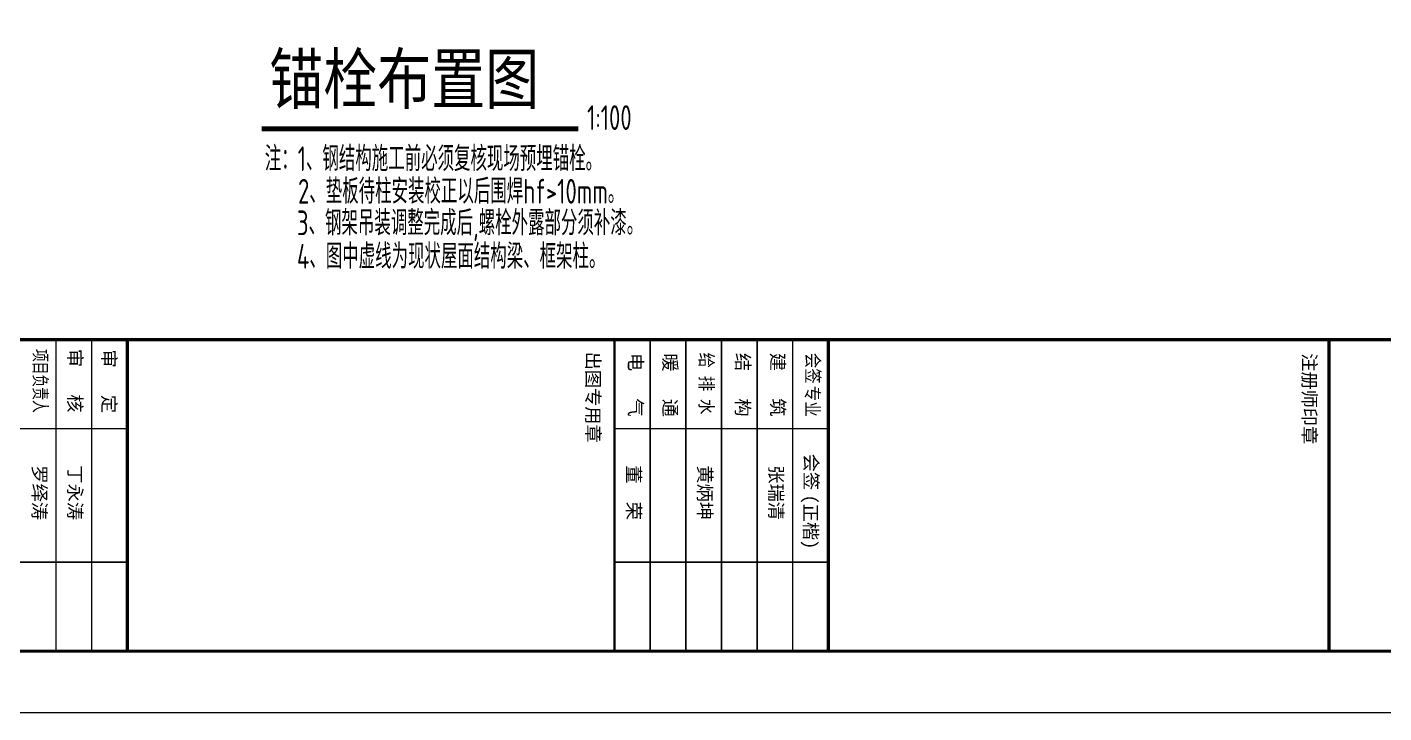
# Model space of a CAD drawing. Extents: x -321761 to 1215725, y 241863 to 438812.
# Drawn here: x 810790 to 832729, y 241863 to 252962 of the extents above; entities that cross this region are included whole.
import ezdxf

# ---------------------------------------------------------------- set-up
doc = ezdxf.new("R2010")
doc.units = 0
doc.header["$LTSCALE"] = 1000
doc.linetypes.add('DOTE', pattern=[2.42, 2, -0.2, 0.02, -0.2])
doc.layers.get('0').update_dxf_attribs({"linetype": 'CONTINUOUS'})
for name, color, linetype in [('BORDER', 7, 'CONTINUOUS'), ('BZ_标准图框', 7, 'CONTINUOUS'), ('DIM_SYMB', 3, 'CONTINUOUS'), ('PUB_TEXT', 7, 'CONTINUOUS'), ('TK(图框线)', 45, 'CONTINUOUS')]:
    doc.layers.add(name, color=color, linetype=linetype)
doc.styles.add('-宋体', font='')
doc.styles.add('HT', font='simhei.ttf')
doc.styles.add('TESSDREN', font='tssdeng.shx', dxfattribs={"width": 0.7, "height": 300, "bigfont": 'tssdchn.shx'})
doc.styles.add('TSSD_Dimension', font='Tssdeng.shx', dxfattribs={"width": 0.7, "bigfont": 'hztxt.shx'})
doc.styles.get('-宋体').set_extended_font_data('SimSun')

# ---------------------------------------------------------------- blocks, each defined once
blk = doc.blocks.new('23wca1')
at = {"layer": 'BZ_标准图框'}
for points, const_width in [([(-2126, -6072), (-2126, 33928)], 50.4), ([(-2126, 27044), (2914, 27044)], 50.4), ([(-2126, 18948), (2914, 18948)], 50.4), ([(-686, 18948), (-686, 15492)], 25.2), ([(1474, 18948), (1474, 15492)], 25.2), ([(2914, 18372), (-2126, 18372)], 25.2), ([(2914, 17796), (-2126, 17796)], 25.2), ([(2914, 17220), (-2126, 17220)], 25.2), ([(2914, 16644), (-2126, 16644)], 25.2), ([(2914, 16068), (-2126, 16068)], 25.2), ([(2914, 15492), (-2126, 15492)], 36), ([(-2126, 7612), (2914, 7612)], 50.4), ([(-686, 124), (-686, 7612)], 25.2), ([(1474, 3003), (1474, 7612)], 25.2), ([(-2126, 7036), (2914, 7036)], 25.2), ([(-2126, 6460), (2914, 6460)], 25.2)]:
    blk.add_lwpolyline(points, dxfattribs=dict(at, const_width=const_width))
at = {"layer": 'BZ_标准图框', "style": 'HT'}
for s, p in [('注册师印章', (-1907, 26620)), ('会签', (-281, 18563)), ('(正楷)', (382, 18556)), ('建   筑', (-1914, 18024)), ('结   构', (-1911, 17458)), ('暖   通', (-1905, 16282)), ('电   气', (-1912, 15724)), ('出图专用章', (-1931, 15037)), ('审   定', (-1967, 7210)), ('审   核', (-1976, 6659))]:
    blk.add_text(s, height=216, dxfattribs=at).set_placement(p)
for s, width, p in [('会签', 0.85, (-1914, 18591)), ('专业', 0.85, (-1380, 18585)), ('给 排 水', 0.85, (-1918, 16870)), ('项目负责人', 0.7, (-1975, 6100))]:
    blk.add_text(s, height=216, dxfattribs=dict(at, width=width)).set_placement(p)
at = {"layer": 'TK(图框线)', "style": 'HT'}
for s, p in [('张瑞清', (-92, 17997)), ('黄炳坤', (-92, 16845)), ('董  荣', (-92, 15693)), ('丁永涛', (-92, 6661)), ('罗绎涛', (-92, 6085))]:
    blk.add_text(s, height=216, dxfattribs=at).set_placement(p)

msp = doc.modelspace()

# ---------------------------------------------------------------- linework, layer by layer
at = {"layer": 'BORDER'}
msp.add_lwpolyline([(797725.4, 241862.6), (797725.4, 301262.6), (839725.4, 301262.6), (839725.4, 241862.6)], close=True, dxfattribs=at)
at = {"layer": 'BORDER', "const_width": 50}
msp.add_lwpolyline([(798725.4, 242862.6), (798725.4, 298762.6), (838725.4, 298762.6), (838725.4, 242862.6)], close=True, dxfattribs=at)
at = {"layer": 'DIM_SYMB', "linetype": 'ByBlock', "const_width": 80}
msp.add_lwpolyline([(814584.7, 251314.8), (819704.7, 251314.8)], dxfattribs=at)

# ---------------------------------------------------------------- block references
at = {"rotation": 270}
msp.add_blockref('23wca1', (804797.7, 245776.6), dxfattribs=at)

# ---------------------------------------------------------------- texts
at = {"layer": 'PUB_TEXT', "linetype": 'DOTE'}
for s, height, style, width, p in [('锚栓布置图', 800, '-宋体', 0.8, (814705.1, 251725.7)), ('1:100', 400, 'TSSD_Dimension', 0.7, (819845, 251296.7))]:
    msp.add_text(s, height=height, dxfattribs=dict(at, style=style, width=width)).set_placement(p)
at = {"layer": 'PUB_TEXT', "style": 'TESSDREN', "width": 0.7}
for s, p in [('注：1、钢结构施工前必须复核现场预埋锚栓。', (814633.4, 250631.6)), ('2、垫板待柱安装校正以后围焊h%%142f%%143>10mm。', (815170.7, 250104.2)), ('3、钢架吊装调整完成后,螺栓外露部分须补漆。', (815153.1, 249593)), ('4、图中虚线为现状屋面结构梁、框架柱。', (815153.1, 249052.1))]:
    msp.add_text(s, height=400, dxfattribs=at).set_placement(p)

doc.saveas('drawing.dxf')
